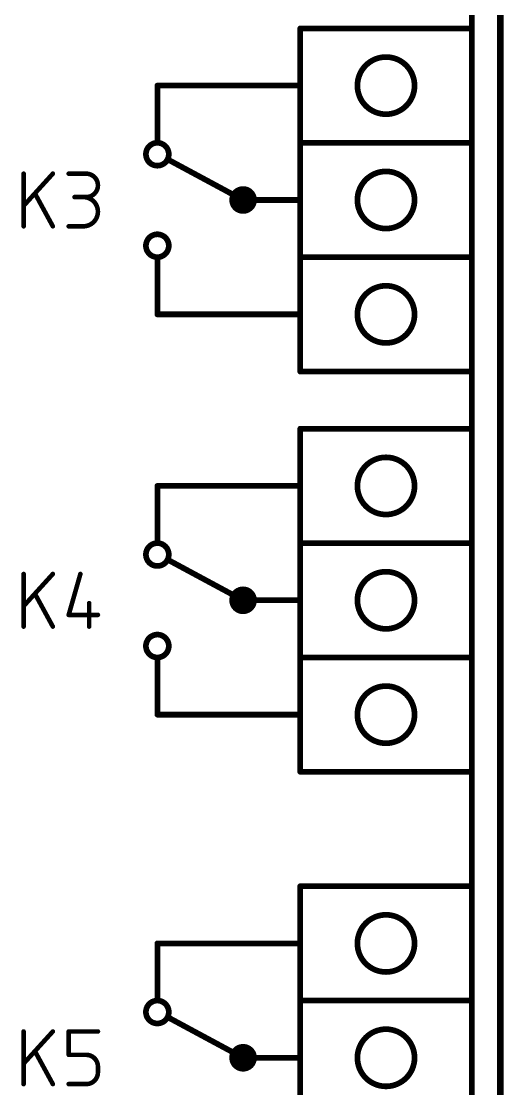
# Model space of a CAD drawing. Extents: x 0 to 389, y 0 to 264.
# Drawn here: x 367.34 to 388.77, y 159.92 to 207.32 of the extents above; entities that cross this region are included whole.
import ezdxf

# ---------------------------------------------------------------- set-up
doc = ezdxf.new("R2010")
doc.units = 0
doc.layers.add('94', color=12, linetype='CONTINUOUS')

msp = doc.modelspace()

# ---------------------------------------------------------------- linework, layer by layer
at = {"layer": '94'}
for points, const_width in [([(388.62, 0), (388.62, 264.16)], 0.3), ([(387.35, 247.65), (387.35, 130.81)], 0.254), ([(387.35, 207.01), (379.73, 207.01)], 0.254), ([(379.73, 207.01), (379.73, 201.93)], 0.254), ([(379.73, 204.47), (373.38, 204.47)], 0.254), ([(373.38, 204.47), (373.38, 201.93)], 0.254), ([(379.73, 201.93), (379.73, 196.85)], 0.254), ([(379.73, 201.93), (387.35, 201.93)], 0.254), ([(377.19, 199.39), (373.888, 201.168)], 0.254), ([(367.4367, 198.2216), (367.4367, 200.5584)], 0.2032), ([(368.7349, 200.5584), (367.4367, 199.1304)], 0.2032), ([(369.4402, 200.5584), (370.2191, 200.5584)], 0.2032), ([(368.7349, 198.2216), (367.9559, 199.6496)], 0.2032), ([(370.2191, 199.5198), (369.6998, 199.5198)], 0.2032), ([(379.73, 199.39), (377.19, 199.39)], 0.254), ([(369.4402, 198.2216), (370.0893, 198.2216)], 0.2032), ([(373.38, 194.31), (373.38, 196.85)], 0.254), ([(379.73, 196.85), (379.73, 191.77)], 0.254), ([(379.73, 196.85), (387.35, 196.85)], 0.254), ([(379.73, 194.31), (373.38, 194.31)], 0.254), ([(379.73, 191.77), (387.35, 191.77)], 0.254), ([(387.35, 189.23), (379.73, 189.23)], 0.254), ([(379.73, 189.23), (379.73, 184.15)], 0.254), ([(379.73, 186.69), (373.38, 186.69)], 0.254), ([(373.38, 186.69), (373.38, 184.15)], 0.254), ([(379.73, 184.15), (379.73, 179.07)], 0.254), ([(379.73, 184.15), (387.35, 184.15)], 0.254), ([(377.19, 181.61), (373.888, 183.388)], 0.254), ([(367.4367, 180.4416), (367.4367, 182.7784)], 0.2032), ([(368.7349, 182.7784), (367.4367, 181.3504)], 0.2032), ([(369.9595, 182.7784), (369.4402, 180.9609)], 0.2032), ([(368.7349, 180.4416), (367.9559, 181.8696)], 0.2032), ([(370.3489, 181.4802), (370.3489, 180.4416)], 0.2032), ([(379.73, 181.61), (377.19, 181.61)], 0.254), ([(369.4402, 180.9609), (370.7384, 180.9609)], 0.2032), ([(373.38, 176.53), (373.38, 179.07)], 0.254), ([(379.73, 179.07), (379.73, 173.99)], 0.254), ([(379.73, 179.07), (387.35, 179.07)], 0.254), ([(379.73, 176.53), (373.38, 176.53)], 0.254), ([(379.73, 173.99), (387.35, 173.99)], 0.254), ([(387.35, 168.91), (379.73, 168.91)], 0.254), ([(379.73, 168.91), (379.73, 163.83)], 0.254), ([(379.73, 166.37), (373.38, 166.37)], 0.254), ([(373.38, 166.37), (373.38, 163.83)], 0.254), ([(379.73, 163.83), (379.73, 158.75)], 0.254), ([(379.73, 163.83), (387.35, 163.83)], 0.254), ([(377.19, 161.29), (373.888, 163.068)], 0.254), ([(367.4367, 160.1216), (367.4367, 162.4584)], 0.2032), ([(368.7349, 162.4584), (367.4367, 161.0304)], 0.2032), ([(369.4402, 161.4198), (369.4402, 162.4584)], 0.2032), ([(369.4402, 162.4584), (370.7384, 162.4584)], 0.2032), ([(368.7349, 160.1216), (367.9559, 161.5496)], 0.2032), ([(370.2191, 161.4198), (369.4402, 161.4198)], 0.2032), ([(379.73, 161.29), (377.19, 161.29)], 0.254), ([(370.7384, 160.6409), (370.7384, 160.9005)], 0.2032), ([(369.4402, 160.1216), (370.2191, 160.1216)], 0.2032)]:
    msp.add_lwpolyline(points, dxfattribs=dict(at, const_width=const_width))
for points, const_width in [([(379.73, 207.0735, 1), (379.73, 206.9465)], 0.127), ([(379.7935, 207.01, 1), (379.6665, 207.01)], 0.127), ([(387.35, 206.9465, 1), (387.35, 207.0735)], 0.127), ([(383.54, 203.2, 1), (383.54, 205.74, 1), (383.54, 203.2)], 0.254), ([(373.38, 204.5335, 1), (373.38, 204.4065)], 0.127), ([(373.4435, 204.47, 1), (373.3165, 204.47)], 0.127), ([(379.73, 204.4065, 1), (379.73, 204.5335)], 0.127), ([(373.38, 200.914, 1), (373.38, 201.93, 1), (373.38, 200.914)], 0.254), ([(373.3165, 201.93, 1), (373.4435, 201.93)], 0.127), ([(379.7935, 201.93, 1), (379.6665, 201.93)], 0.127), ([(379.73, 201.9935, 1), (379.73, 201.8665)], 0.127), ([(379.6665, 201.93, 1), (379.7935, 201.93)], 0.127), ([(387.35, 201.8665, 1), (387.35, 201.9935)], 0.127), ([(373.9181, 201.2239, 1), (373.8579, 201.1121)], 0.127), ([(367.4875, 200.5584, 1), (367.3859, 200.5584)], 0.1016), ([(368.7725, 200.5242, 1), (368.6973, 200.5926)], 0.1016), ([(369.4402, 200.6092, 1), (369.4402, 200.5076)], 0.1016), ([(370.2191, 199.5198, 1), (370.2191, 200.5584)], 0.2032), ([(370.2191, 200.6092, 1), (370.2191, 200.5076)], 0.1016), ([(370.2191, 200.5076, 1), (370.2191, 200.6092)], 0.1016), ([(383.54, 198.12, 1), (383.54, 200.66, 1), (383.54, 198.12)], 0.254), ([(368.0005, 199.674, 1), (367.9113, 199.6253)], 0.1016), ([(369.6998, 199.5706, 1), (369.6998, 199.469)], 0.1016), ([(370.0893, 198.2216, 1), (370.0893, 199.5198)], 0.2032), ([(370.0893, 199.5706, 1), (370.0893, 199.469)], 0.1016), ([(370.2191, 199.5706, 1), (370.2191, 199.469)], 0.1016), ([(370.2191, 199.469, 1), (370.2191, 199.5706)], 0.1016), ([(377.19, 199.0308, 1), (377.19, 199.7492, 1), (377.19, 199.0308)], 0.508), ([(367.3991, 199.1645, 1), (367.4742, 199.0962)], 0.1016), ([(377.19, 199.4535, 1), (377.19, 199.3265)], 0.127), ([(377.1599, 199.3341, 1), (377.2201, 199.4459)], 0.127), ([(379.73, 199.3265, 1), (379.73, 199.4535)], 0.127), ([(367.3859, 198.2216, 1), (367.4875, 198.2216)], 0.1016), ([(368.6903, 198.1973, 1), (368.7795, 198.2459)], 0.1016), ([(369.4402, 198.2724, 1), (369.4402, 198.1708)], 0.1016), ([(370.0893, 198.2724, 1), (370.0893, 198.1708)], 0.1016), ([(370.0893, 198.1708, 1), (370.0893, 198.2724)], 0.1016), ([(373.38, 196.85, 1), (373.38, 197.866, 1), (373.38, 196.85)], 0.254), ([(373.4435, 196.85, 1), (373.3165, 196.85)], 0.127), ([(379.7935, 196.85, 1), (379.6665, 196.85)], 0.127), ([(379.73, 196.9135, 1), (379.73, 196.7865)], 0.127), ([(379.6665, 196.85, 1), (379.7935, 196.85)], 0.127), ([(387.35, 196.7865, 1), (387.35, 196.9135)], 0.127), ([(383.54, 193.04, 1), (383.54, 195.58, 1), (383.54, 193.04)], 0.254), ([(373.38, 194.3735, 1), (373.38, 194.2465)], 0.127), ([(373.3165, 194.31, 1), (373.4435, 194.31)], 0.127), ([(379.73, 194.2465, 1), (379.73, 194.3735)], 0.127), ([(379.73, 191.8335, 1), (379.73, 191.7065)], 0.127), ([(379.6665, 191.77, 1), (379.7935, 191.77)], 0.127), ([(387.35, 191.7065, 1), (387.35, 191.8335)], 0.127), ([(379.73, 189.2935, 1), (379.73, 189.1665)], 0.127), ([(379.7935, 189.23, 1), (379.6665, 189.23)], 0.127), ([(387.35, 189.1665, 1), (387.35, 189.2935)], 0.127), ([(383.54, 185.42, 1), (383.54, 187.96, 1), (383.54, 185.42)], 0.254), ([(373.38, 186.7535, 1), (373.38, 186.6265)], 0.127), ([(373.4435, 186.69, 1), (373.3165, 186.69)], 0.127), ([(379.73, 186.6265, 1), (379.73, 186.7535)], 0.127), ([(373.38, 183.134, 1), (373.38, 184.15, 1), (373.38, 183.134)], 0.254), ([(373.3165, 184.15, 1), (373.4435, 184.15)], 0.127), ([(379.7935, 184.15, 1), (379.6665, 184.15)], 0.127), ([(379.73, 184.2135, 1), (379.73, 184.0865)], 0.127), ([(379.6665, 184.15, 1), (379.7935, 184.15)], 0.127), ([(387.35, 184.0865, 1), (387.35, 184.2135)], 0.127), ([(373.9181, 183.4439, 1), (373.8579, 183.3321)], 0.127), ([(383.54, 180.34, 1), (383.54, 182.88, 1), (383.54, 180.34)], 0.254), ([(367.4875, 182.7784, 1), (367.3859, 182.7784)], 0.1016), ([(368.7725, 182.7442, 1), (368.6973, 182.8126)], 0.1016), ([(370.0083, 182.7644, 1), (369.9106, 182.7924)], 0.1016), ([(377.19, 181.2508, 1), (377.19, 181.9692, 1), (377.19, 181.2508)], 0.508), ([(368.0005, 181.894, 1), (367.9113, 181.8453)], 0.1016), ([(370.3997, 181.4802, 1), (370.2981, 181.4802)], 0.1016), ([(377.19, 181.6735, 1), (377.19, 181.5465)], 0.127), ([(377.1599, 181.5541, 1), (377.2201, 181.6659)], 0.127), ([(379.73, 181.5465, 1), (379.73, 181.6735)], 0.127), ([(367.3991, 181.3845, 1), (367.4742, 181.3162)], 0.1016), ([(369.3913, 180.9748, 1), (369.489, 180.9469)], 0.1016), ([(369.4402, 181.0117, 1), (369.4402, 180.9101)], 0.1016), ([(370.7384, 180.9101, 1), (370.7384, 181.0117)], 0.1016), ([(367.3859, 180.4416, 1), (367.4875, 180.4416)], 0.1016), ([(368.6903, 180.4173, 1), (368.7795, 180.4659)], 0.1016), ([(370.2981, 180.4416, 1), (370.3997, 180.4416)], 0.1016), ([(373.38, 179.07, 1), (373.38, 180.086, 1), (373.38, 179.07)], 0.254), ([(373.4435, 179.07, 1), (373.3165, 179.07)], 0.127), ([(379.7935, 179.07, 1), (379.6665, 179.07)], 0.127), ([(379.73, 179.1335, 1), (379.73, 179.0065)], 0.127), ([(387.35, 179.0065, 1), (387.35, 179.1335)], 0.127), ([(379.6665, 179.07, 1), (379.7935, 179.07)], 0.127), ([(383.54, 175.26, 1), (383.54, 177.8, 1), (383.54, 175.26)], 0.254), ([(373.38, 176.5935, 1), (373.38, 176.4665)], 0.127), ([(373.3165, 176.53, 1), (373.4435, 176.53)], 0.127), ([(379.73, 176.4665, 1), (379.73, 176.5935)], 0.127), ([(379.73, 174.0535, 1), (379.73, 173.9265)], 0.127), ([(379.6665, 173.99, 1), (379.7935, 173.99)], 0.127), ([(387.35, 173.9265, 1), (387.35, 174.0535)], 0.127), ([(379.73, 168.9735, 1), (379.73, 168.8465)], 0.127), ([(379.7935, 168.91, 1), (379.6665, 168.91)], 0.127), ([(387.35, 168.8465, 1), (387.35, 168.9735)], 0.127), ([(383.54, 165.1, 1), (383.54, 167.64, 1), (383.54, 165.1)], 0.254), ([(373.38, 166.4335, 1), (373.38, 166.3065)], 0.127), ([(373.4435, 166.37, 1), (373.3165, 166.37)], 0.127), ([(379.73, 166.3065, 1), (379.73, 166.4335)], 0.127), ([(373.38, 162.814, 1), (373.38, 163.83, 1), (373.38, 162.814)], 0.254), ([(373.3165, 163.83, 1), (373.4435, 163.83)], 0.127), ([(379.7935, 163.83, 1), (379.6665, 163.83)], 0.127), ([(379.73, 163.8935, 1), (379.73, 163.7665)], 0.127), ([(379.6665, 163.83, 1), (379.7935, 163.83)], 0.127), ([(387.35, 163.7665, 1), (387.35, 163.8935)], 0.127), ([(373.9181, 163.1239, 1), (373.8579, 163.0121)], 0.127), ([(383.54, 160.02, 1), (383.54, 162.56, 1), (383.54, 160.02)], 0.254), ([(367.4875, 162.4584, 1), (367.3859, 162.4584)], 0.1016), ([(368.7725, 162.4242, 1), (368.6973, 162.4926)], 0.1016), ([(369.491, 162.4584, 1), (369.3894, 162.4584)], 0.1016), ([(369.4402, 162.5092, 1), (369.4402, 162.4076)], 0.1016), ([(370.7384, 162.4076, 1), (370.7384, 162.5092)], 0.1016), ([(377.19, 160.9308, 1), (377.19, 161.6492, 1), (377.19, 160.9308)], 0.508), ([(368.0005, 161.574, 1), (367.9113, 161.5253)], 0.1016), ([(369.4402, 161.4706, 1), (369.4402, 161.369)], 0.1016), ([(369.3894, 161.4198, 1), (369.491, 161.4198)], 0.1016), ([(370.7384, 160.9005, 0.4142), (370.2191, 161.4198)], 0.2032), ([(370.2191, 161.4706, 1), (370.2191, 161.369)], 0.1016), ([(370.2191, 161.369, 1), (370.2191, 161.4706)], 0.1016), ([(377.19, 161.3535, 1), (377.19, 161.2265)], 0.127), ([(377.1599, 161.2341, 1), (377.2201, 161.3459)], 0.127), ([(379.73, 161.2265, 1), (379.73, 161.3535)], 0.127), ([(367.3991, 161.0645, 1), (367.4742, 160.9962)], 0.1016), ([(370.2191, 160.1216, 0.4142), (370.7384, 160.6409)], 0.2032), ([(370.7892, 160.9005, 1), (370.6876, 160.9005)], 0.1016), ([(370.6876, 160.9005, 1), (370.7892, 160.9005)], 0.1016), ([(370.7892, 160.6409, 1), (370.6876, 160.6409)], 0.1016), ([(370.6876, 160.6409, 1), (370.7892, 160.6409)], 0.1016), ([(367.3859, 160.1216, 1), (367.4875, 160.1216)], 0.1016), ([(368.6903, 160.0973, 1), (368.7795, 160.1459)], 0.1016), ([(369.4402, 160.1724, 1), (369.4402, 160.0708)], 0.1016), ([(370.2191, 160.1724, 1), (370.2191, 160.0708)], 0.1016), ([(370.2191, 160.0708, 1), (370.2191, 160.1724)], 0.1016)]:
    msp.add_lwpolyline(points, format="xyb", dxfattribs=dict(at, const_width=const_width))

doc.saveas('drawing.dxf')
